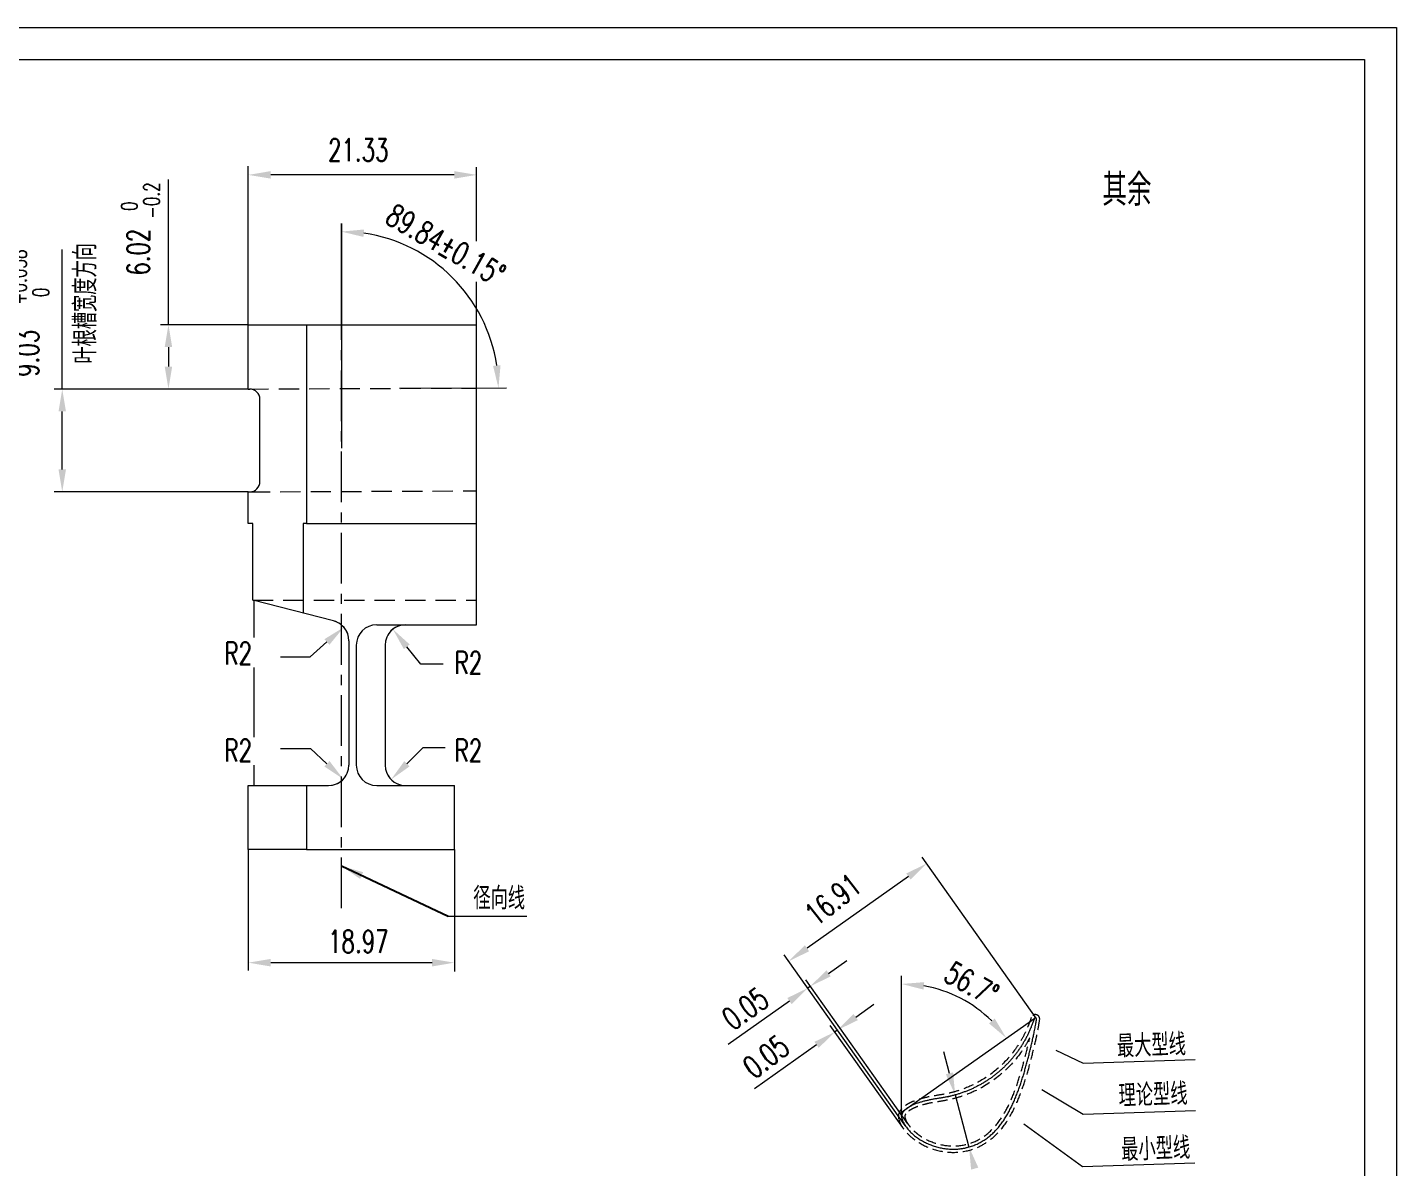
# Model space of a CAD drawing. Header units: inches. Extents: x 1737 to 2157, y 498 to 795.
# Drawn here: x 1942.6 to 2156.6, y 616.4 to 794.8 of the extents above; entities that cross this region are included whole.
import ezdxf

# ---------------------------------------------------------------- set-up
doc = ezdxf.new("R2010")
doc.units = ezdxf.units.IN
doc.header["$MEASUREMENT"] = 0
doc.linetypes.add('CENTER', pattern=[50.8, 31.75, -6.35, 6.35, -6.35])
doc.linetypes.add('DASHED', pattern=[19.05, 12.7, -6.35])
for name, color, linetype, lineweight in [('1轮廓实线层', 7, 'Continuous', 0), ('3中心线层', 1, 'CENTER', 0), ('4虚线层', 1, 'DASHED', 0), ('6文字层', 3, 'Continuous', 0), ('7标注层', 4, 'Continuous', 0), ('图框层', 7, 'Continuous', 0)]:
    doc.layers.add(name, color=color, linetype=linetype, lineweight=lineweight)
doc.styles.add('HCTC', font='ROMANS.SHX', dxfattribs={"width": 0.7, "bigfont": 'INTECAD.SHX'})
doc.dimstyles.new('副本HCTC 0.5', dxfattribs={"dimtxt": 3.5, "dimasz": 3.5, "dimexe": 1.25, "dimexo": 0, "dimgap": -1.5, "dimtad": 1, "dimdec": 4, "dimlfac": 0.5, "dimdsep": 46, "dimtxsty": 'HCTC', "dimcen": 2.5, "dimclrd": 4, "dimclrt": 3, "dimadec": 0, "dimazin": 2, "dimtp": 0.1, "dimtm": 0.1, "dimtfac": 0.71, "dimtdec": 4, "dimtofl": 0, "dimtmove": 0, "dimatfit": 3, "dimfxl": 0, "dimarcsym": 0})

# ---------------------------------------------------------------- blocks, each defined once
blk = doc.blocks.new('首导叶12.5-54.7')
at = {"layer": '6文字层', "color": 3, "char_height": 3.5, "attachment_point": 5, "rotation": 90, "style": 'HCTC'}
for s, insert in [('\\A1;{\\H0.71x;\\S 0^ -0.2;}', (190.77, 269.11)), ('\\A1;{\\H0.71x;\\S+0.058^  0;}', (173.46, 257.11))]:
    blk.add_mtext(s, dxfattribs=dict(at, insert=insert))
at = {"layer": '6文字层', "style": 'HCTC', "width": 0.7}
for tag, p in [('SP', (220.1, 275.25)), ('AG', (72.08, 232.74)), ('RLE2', (203.91, 196.52)), ('RLE1', (239.88, 195.06)), ('ALE', (80.45, 182.12)), ('AB', (103.74, 182.12)), ('RLE4', (203.91, 181.33)), ('RLE3', (239.88, 181.33)), ('A', (78.33, 153.49)), ('SQ', (220.11, 151.46)), ('叶型号', (215.94, 95.33))]:
    blk.add_attdef(tag, p, '', height=3.5, dxfattribs=at)
for tag, p, rotation in [('Δ', (228.8, 265.72), 330.0909), ('HG3', (192.18, 257.34), 90), ('HG4', (174.86, 241.52), 90), ('RG3', (98.78, 234.44), 319.9707), ('HG1', (43.94, 225.77), 90), ('HG2', (120.68, 225.13), 90), ('HG', (132.65, 223.03), 90), ('RG1', (60.06, 210.44), 39.6842), ('RG2', (102.25, 214.34), 319.9707), ('H', (33.91, 206.15), 90), ('HLE', (132.65, 184.61), 90), ('HLEJ', (44.14, 182.99), 90), ('L', (296.41, 155.47), 38.3103), ('安装角B', (316.09, 147.19), 330.7358), ('D1', (33.91, 145.85), 90), ('LP2', (283.35, 139.16), 35.519), ('LP1', (286.71, 131.57), 37.432), ('YH', (326.87, 108), 0.1775), ('菱形角', (64.28, 69.12), 99.9468), ('YD', (54.03, 66.63), 104.8375), ('B', (102.57, 66.05), 90), ('YS', (46.21, 61.1), 109.7571)]:
    blk.add_attdef(tag, p, '', height=3.5, rotation=rotation, dxfattribs=at)
blk = doc.blocks.new('ZwmFrameMain_A3^_^中文^_^landscape')
at = {"color": 7, "linetype": 'Continuous'}
for p, q in [((-25, 292), (395, 292)), ((395, 292), (395, -5))]:
    blk.add_line(p, q, dxfattribs=at)
at = {"color": 6, "linetype": 'Continuous'}
for p, q in [((0, 287), (390, 287)), ((390, 287), (390, 0))]:
    blk.add_line(p, q, dxfattribs=at)

msp = doc.modelspace()

# ---------------------------------------------------------------- linework, layer by layer
at = {"layer": '1轮廓实线层', "linetype": 'Continuous', "lineweight": 15}
for p, q in [((1977.12, 738.19), (1977.12, 748.25)), ((1977.12, 748.25), (2012.82, 748.25)), ((1986.22, 748.25), (1986.22, 717.17)), ((2012.82, 701.31), (2012.82, 748.25)), ((1977.12, 738.19), (1977.34, 738.19)), ((1978.94, 723.6), (1978.94, 736.59)), ((1977.12, 717.17), (1977.12, 722.11)), ((1977.12, 722.11), (1977.35, 722.11)), ((1977.82, 717.17), (1977.12, 717.17)), ((1977.82, 705.17), (1977.82, 717.17)), ((1985.68, 717.17), (1985.68, 703.15)), ((1986.22, 717.17), (1985.68, 717.17)), ((1986.22, 717.17), (2012.82, 717.17)), ((1978.04, 699.33), (1978.04, 705.11)), ((1997.2, 701.31), (2012.82, 701.31)), ((1992.84, 698.83), (1992.84, 679.37)), ((1994, 698.11), (1994, 679.37)), ((1998.51, 698.11), (1998.51, 679.37)), ((1978.04, 683.74), (1978.04, 694.62)), ((1978.04, 676.17), (1978.04, 679.37)), ((1978.04, 676.17), (1978.04, 679.37)), ((1977.12, 666.17), (1977.12, 676.17)), ((1977.12, 676.17), (1989.64, 676.17)), ((1986.22, 676.17), (1986.22, 666.17)), ((1997.2, 676.17), (2009.34, 676.17)), ((2009.34, 666.17), (2009.34, 676.17)), ((1986.22, 666.17), (1977.12, 666.17)), ((1986.22, 666.17), (2009.34, 666.17))]:
    msp.add_line(p, q, dxfattribs=at)
at = {"layer": '1轮廓实线层'}
msp.add_line((1990.44, 701.93), (1977.82, 705.17), dxfattribs=at)
at = {"layer": '1轮廓实线层', "linetype": 'Continuous', "lineweight": 15}
for centre, radius, start, end in [((1977.34, 736.59), 1.6, 0, 90.24), ((1977.34, 723.71), 1.6, 270.26, 0), ((1997.2, 698.11), 3.2, 90, 180), ((2001.71, 698.11), 3.2, 90, 180), ((1989.64, 679.37), 3.2, 270, 0), ((1997.2, 679.37), 3.2, 180, 270), ((2001.71, 679.37), 3.2, 180, 270)]:
    msp.add_arc(centre, radius, start, end, dxfattribs=at)
at = {"layer": '1轮廓实线层', "lineweight": 15}
msp.add_arc((1989.64, 698.83), 3.2, 0, 75.5917, dxfattribs=at)
at = {"layer": '1轮廓实线层', "ltscale": 0.125}
for centre, radius, start, end in [((2100.15, 639.67), 0.18, 351.5493, 163.7434), ((2080.4, 624.39), 1.16, 141.0349, 202.1516)]:
    msp.add_arc(centre, radius, start, end, dxfattribs=at)
for points, knots in [([(2079.33, 623.96), (2079.37, 623.81), (2079.5, 623.43), (2079.87, 622.88), (2080.32, 622.3), (2080.84, 621.77), (2081.41, 621.29), (2082.01, 620.86), (2082.65, 620.49), (2083.31, 620.16), (2084, 619.88), (2084.71, 619.66), (2085.43, 619.48), (2086.16, 619.37), (2086.9, 619.3), (2087.64, 619.3), (2088.38, 619.35), (2089.11, 619.47), (2089.83, 619.65), (2090.53, 619.88), (2091.21, 620.18), (2091.86, 620.53), (2092.48, 620.93), (2093.07, 621.39), (2093.62, 621.89), (2094.13, 622.42), (2094.61, 622.98), (2095.05, 623.58), (2095.46, 624.2), (2095.84, 624.83), (2096.19, 625.49), (2096.52, 626.15), (2096.83, 626.82), (2097.11, 627.51), (2097.38, 628.2), (2097.64, 628.9), (2097.88, 629.59), (2098.11, 630.31), (2098.33, 631.02), (2098.54, 631.74), (2098.73, 632.45), (2098.93, 633.17), (2099.12, 633.9), (2099.3, 634.63), (2099.48, 635.35), (2099.65, 636.09), (2099.8, 636.79), (2099.96, 637.52), (2100.1, 638.25), (2100.23, 638.98), (2100.3, 639.43), (2100.33, 639.64)], [-18.131078, -18.131078, -18.131078, -18.131078, -17.898019, -17.525338, -17.156311, -16.790855, -16.415524, -16.047963, -15.678871, -15.310731, -14.936307, -14.568196, -14.199362, -13.827833, -13.456311, -13.087315, -12.718462, -12.347055, -11.975306, -11.605755, -11.235697, -10.867735, -10.499968, -10.124505, -9.753897, -9.389231, -9.014726, -8.649696, -8.278199, -7.902007, -7.537622, -7.163087, -6.796726, -6.42855, -6.043321, -5.684383, -5.315564, -4.938583, -4.556162, -4.201928, -3.820447, -3.445305, -3.081924, -2.693617, -2.318095, -1.958722, -1.567335, -1.235515, -0.831663, -0.451866, -0.13699, -0.13699, -0.13699, -0.13699]), ([(2099.98, 639.72), (2099.93, 639.56), (2099.81, 639.22), (2099.63, 638.72), (2099.42, 638.21), (2099.2, 637.71), (2098.97, 637.22), (2098.73, 636.73), (2098.46, 636.26), (2098.19, 635.79), (2097.9, 635.33), (2097.59, 634.87), (2097.28, 634.43), (2096.95, 634), (2096.61, 633.58), (2096.25, 633.17), (2095.88, 632.77), (2095.5, 632.38), (2095.12, 632), (2094.72, 631.63), (2094.3, 631.28), (2093.88, 630.94), (2093.45, 630.61), (2093.01, 630.3), (2092.56, 630), (2092.09, 629.71), (2091.62, 629.43), (2091.15, 629.18), (2090.66, 628.93), (2090.17, 628.7), (2089.67, 628.49), (2089.17, 628.29), (2088.66, 628.1), (2088.14, 627.93), (2087.62, 627.78), (2087.09, 627.64), (2086.56, 627.52), (2086.03, 627.42), (2085.5, 627.32), (2084.97, 627.24), (2084.43, 627.15), (2083.9, 627.05), (2083.36, 626.94), (2082.83, 626.82), (2082.31, 626.68), (2081.79, 626.52), (2081.28, 626.33), (2080.79, 626.11), (2080.31, 625.84), (2079.86, 625.53), (2079.62, 625.26), (2079.5, 625.12)], [0, 0, 0, 0, 0.25259, 0.533426, 0.803921, 1.081097, 1.34789, 1.619363, 1.894873, 2.162804, 2.435558, 2.712539, 2.983779, 3.250313, 3.521506, 3.797059, 4.068931, 4.337827, 4.611559, 4.882672, 5.151463, 5.424853, 5.696305, 5.96633, 6.235358, 6.509624, 6.783263, 7.050909, 7.324191, 7.597649, 7.866272, 8.135849, 8.411758, 8.678507, 8.951619, 9.225941, 9.496885, 9.765395, 10.037068, 10.30771, 10.578498, 10.850356, 11.124185, 11.396086, 11.666664, 11.936671, 12.208073, 12.478949, 12.749725, 13.023269, 13.295252, 13.295252, 13.295252, 13.295252])]:
    msp.add_open_spline(points, degree=3, knots=knots, dxfattribs=at)
at = {"layer": '3中心线层', "ltscale": 0.25}
msp.add_line((1991.67, 656.97), (1991.67, 753), dxfattribs=at)
at = {"layer": '4虚线层', "ltscale": 0.25}
for p, q in [((1977.12, 738.19), (2012.82, 738.35)), ((1977.35, 722.11), (2012.82, 722.27)), ((1977.82, 705.17), (2012.82, 705.17))]:
    msp.add_line(p, q, dxfattribs=at)
at = {"layer": '4虚线层', "ltscale": 0.125}
for centre, radius, start, end in [((2100.15, 639.67), 0.68, 351.5493, 163.7434), ((2080.4, 624.39), 1.66, 141.0349, 202.1516), ((2080.4, 624.39), 0.656, 141.0349, 202.1516)]:
    msp.add_arc(centre, radius, start, end, dxfattribs=at)
for points, knots in [([(2078.85, 623.82), (2078.89, 623.67), (2078.95, 623.5), (2079.1, 623.15), (2079.21, 622.98), (2079.41, 622.67), (2079.51, 622.53), (2079.73, 622.25), (2079.84, 622.11), (2080.23, 621.67), (2080.52, 621.39), (2081.13, 620.88), (2081.45, 620.65), (2082.69, 619.85), (2083.69, 619.42), (2085.76, 618.87), (2086.85, 618.75), (2089, 618.89), (2090.07, 619.14), (2091.77, 619.88), (2092.44, 620.27), (2093.65, 621.2), (2094.2, 621.74), (2095.37, 623.1), (2095.93, 623.97), (2096.92, 625.76), (2097.33, 626.69), (2098.07, 628.58), (2098.39, 629.53), (2098.98, 631.46), (2099.25, 632.42), (2099.75, 634.36), (2099.99, 635.33), (2100.35, 636.93), (2100.48, 637.55), (2100.67, 638.56), (2100.73, 638.94), (2100.8, 639.41), (2100.81, 639.49), (2100.82, 639.57)], [-18.131078, -18.131078, -18.131078, -18.131078, -17.911089, -17.911089, -17.658822, -17.658822, -17.406556, -17.406556, -17.154289, -17.154289, -16.591802, -16.591802, -16.029314, -16.029314, -14.49384, -14.49384, -12.958365, -12.958365, -11.422891, -11.422891, -10.334424, -10.334424, -9.245958, -9.245958, -7.751855, -7.751855, -6.257753, -6.257753, -4.76365, -4.76365, -3.269548, -3.269548, -1.775446, -1.775446, -0.833648, -0.833648, -0.259026, -0.259026, -0.13699, -0.13699, -0.13699, -0.13699]), ([(2099.5, 639.88), (2099.42, 639.63), (2099.35, 639.4), (2099.17, 638.94), (2099.08, 638.71), (2098.89, 638.25), (2098.8, 638.02), (2098.46, 637.3), (2098.21, 636.81), (2097.66, 635.87), (2097.36, 635.41), (2096.3, 633.92), (2095.44, 632.96), (2093.55, 631.25), (2092.51, 630.51), (2090.54, 629.4), (2089.65, 628.99), (2088.18, 628.46), (2087.61, 628.29), (2086.48, 628), (2085.89, 627.89), (2084.71, 627.7), (2084.1, 627.6), (2083.03, 627.39), (2082.57, 627.27), (2081.75, 627.03), (2081.38, 626.9), (2080.79, 626.66), (2080.58, 626.56), (2080.19, 626.35), (2080.03, 626.25), (2079.74, 626.05), (2079.63, 625.97), (2079.41, 625.77), (2079.32, 625.67), (2079.2, 625.53), (2079.16, 625.49), (2079.13, 625.45)], [0, 0, 0, 0, 0.381505, 0.381505, 0.763009, 0.763009, 1.144514, 1.144514, 1.98971, 1.98971, 2.834907, 2.834907, 4.803244, 4.803244, 6.771582, 6.771582, 8.279789, 8.279789, 9.187937, 9.187937, 10.096086, 10.096086, 11.004234, 11.004234, 11.692892, 11.692892, 12.253398, 12.253398, 12.580817, 12.580817, 12.855065, 12.855065, 13.035473, 13.035473, 13.215882, 13.215882, 13.295252, 13.295252, 13.295252, 13.295252]), ([(2079.81, 624.1), (2079.85, 623.96), (2079.89, 623.85), (2079.99, 623.62), (2080.07, 623.49), (2080.25, 623.22), (2080.36, 623.08), (2080.56, 622.81), (2080.67, 622.68), (2080.89, 622.44), (2081, 622.32), (2081.37, 621.98), (2081.63, 621.76), (2082.17, 621.36), (2082.46, 621.18), (2083.55, 620.56), (2084.42, 620.23), (2086.25, 619.82), (2087.22, 619.75), (2089.12, 619.94), (2090.06, 620.19), (2091.78, 621.01), (2092.57, 621.58), (2093.96, 622.92), (2094.55, 623.7), (2095.59, 625.36), (2096.03, 626.25), (2096.82, 628.08), (2097.16, 629.02), (2097.78, 630.92), (2098.06, 631.89), (2098.59, 633.84), (2098.84, 634.83), (2099.14, 636.12), (2099.21, 636.41), (2099.27, 636.71)], [-18.131078, -18.131078, -18.131078, -18.131078, -17.906256, -17.906256, -17.638201, -17.638201, -17.370147, -17.370147, -17.102092, -17.102092, -16.834037, -16.834037, -16.297928, -16.297928, -15.761819, -15.761819, -14.314787, -14.314787, -12.795179, -12.795179, -11.275572, -11.275572, -9.755964, -9.755964, -8.236357, -8.236357, -6.716749, -6.716749, -5.197141, -5.197141, -3.677534, -3.677534, -2.13991, -2.13991, -1.684881, -1.684881, -1.684881, -1.684881]), ([(2099.27, 636.71), (2099.15, 636.46), (2099.01, 636.21), (2098.6, 635.5), (2098.31, 635.03), (2097.13, 633.34), (2096.12, 632.2), (2093.84, 630.2), (2092.57, 629.34), (2090.39, 628.23), (2089.53, 627.87), (2088.1, 627.39), (2087.54, 627.23), (2086.4, 626.97), (2085.84, 626.87), (2084.72, 626.69), (2084.17, 626.6), (2083.21, 626.4), (2082.8, 626.3), (2082.07, 626.08), (2081.76, 625.98), (2081.25, 625.77), (2081.05, 625.68), (2080.67, 625.47), (2080.48, 625.36), (2080.24, 625.17), (2080.17, 625.11), (2080.02, 624.96), (2079.95, 624.88), (2079.88, 624.79)], [1.507496, 1.507496, 1.507496, 1.507496, 1.913767, 1.913767, 2.713126, 2.713126, 4.926136, 4.926136, 7.139146, 7.139146, 8.498239, 8.498239, 9.344856, 9.344856, 10.191473, 10.191473, 11.038091, 11.038091, 11.695449, 11.695449, 12.219144, 12.219144, 12.574091, 12.574091, 12.929038, 12.929038, 13.124874, 13.124874, 13.295252, 13.295252, 13.295252, 13.295252])]:
    msp.add_open_spline(points, degree=3, knots=knots, dxfattribs=at)
at = {"layer": '7标注层'}
for p, q in [((1977.12, 748.25), (1977.12, 773.05)), ((2012.82, 761.32), (2012.82, 772.87)), ((2009.32, 771.68), (1980.62, 771.68)), ((1991.67, 753), (1991.67, 764.06)), ((2012.82, 748.25), (2012.82, 754.98)), ((1977.12, 748.25), (1963.39, 748.25)), ((1977.12, 738.19), (1946.79, 738.19)), ((1977.12, 738.19), (1963.39, 738.19)), ((2000.75, 738.3), (2017.48, 738.37)), ((1977.12, 722.11), (1946.79, 722.11)), ((1977.12, 666.17), (1977.12, 647.26)), ((2009.34, 666.17), (2009.34, 647.09)), ((2100.3, 639.77), (2082.44, 664.99)), ((2078.73, 624.5), (2060.88, 649.72)), ((2005.84, 648.47), (1980.62, 648.47)), ((2079.24, 631.74), (2079.24, 646.39)), ((2080.22, 623.27), (2064.26, 645.8)), ((2064.98, 644.78), (2064.58, 644.49)), ((2079.42, 622.67), (2068.09, 638.66)), ((2069.22, 637.93), (2068.81, 637.64)), ((2079.22, 625.07), (2100.05, 639.81)), ((2079.24, 624.39), (2079.24, 631.79)), ((2087.62, 627.78), (2086.41, 627.46)), ((2087.62, 627.78), (2089.78, 619.64)), ((2079.81, 622.98), (2078.73, 624.5)), ((2089.78, 619.64), (2088.57, 619.32))]:
    msp.add_line(p, q, dxfattribs=at)
at = {"layer": '7标注层', "color": 4}
for p, q in [((1964.64, 748.25), (1964.64, 770.94)), ((1948.04, 738.19), (1948.04, 760.02)), ((1964.64, 744.75), (1964.64, 741.69)), ((1948.04, 725.61), (1948.04, 734.69)), ((1986.78, 696.33), (1989.42, 698.63)), ((2004.07, 695.14), (2001.89, 697.88)), ((1982.15, 696.33), (1986.78, 696.33)), ((2007.57, 695.14), (2004.07, 695.14)), ((1982.15, 681.97), (1986.87, 681.97)), ((1986.87, 681.97), (1989.42, 679.58)), ((2004.4, 682.06), (2001.92, 679.58)), ((2007.9, 682.06), (2004.4, 682.06)), ((2080.31, 661.95), (2064.46, 650.72)), ((2067.84, 646.8), (2070.69, 648.82)), ((2061.72, 642.47), (2052.11, 635.66)), ((2072.08, 639.95), (2074.93, 641.98)), ((2065.95, 635.62), (2056.25, 628.74)), ((2086.73, 631.16), (2085.83, 634.55))]:
    msp.add_line(p, q, dxfattribs=at)
at = {"layer": '7标注层', "color": 4, "lineweight": 0}
for p, q in [((2008.34, 655.75), (2020.67, 655.75)), ((2103.36, 634.77), (2107.63, 632.73)), ((2107.63, 632.73), (2125.15, 633.34)), ((2101.15, 628.63), (2107.62, 624.75)), ((2107.62, 624.75), (2125.16, 625.36)), ((2098.36, 623.25), (2107.54, 616.57)), ((2107.54, 616.57), (2125.06, 617.18))]:
    msp.add_line(p, q, dxfattribs=at)
at = {"layer": '7标注层', "color": 4}
for centre, radius, start, end in [((1991.67, 738.25), 24.56, 8.433, 81.827), ((2079.24, 625.09), 20.06, 45.3099, 79.9956)]:
    msp.add_arc(centre, radius, start, end, dxfattribs=at)
at = {"layer": '7标注层'}
for centre, start, end in [((1989.64, 698.83), 18.5891, 75.5917), ((2001.71, 698.11), 90, 150.9993), ((1989.64, 679.37), 270, 339.3069), ((2001.71, 679.37), 202.4544, 270)]:
    msp.add_arc(centre, 3.2, start, end, dxfattribs=at)
for points in [[(1980.62, 771.1), (1980.62, 772.27), (1977.12, 771.68)], [(2009.32, 772.27), (2009.32, 771.1), (2012.82, 771.68)], [(1980.62, 647.88), (1980.62, 649.05), (1977.12, 648.47)], [(2005.84, 649.05), (2005.84, 647.88), (2009.34, 648.47)]]:
    msp.add_solid(points, dxfattribs=at)
at = {"layer": '7标注层', "color": 4}
for points in [[(1995.12, 761.98), (1995.21, 763.14), (1991.67, 762.81)], [(1964.06, 744.75), (1965.22, 744.75), (1964.64, 748.25)], [(1965.22, 741.69), (1964.06, 741.69), (1964.64, 738.19)], [(2016.55, 741.9), (2015.38, 741.81), (2016.23, 738.37)], [(1947.46, 734.69), (1948.62, 734.69), (1948.04, 738.19)], [(1948.62, 725.61), (1947.46, 725.61), (1948.04, 722.11)], [(1989.03, 699.07), (1989.8, 698.19), (1992.05, 700.93)], [(2001.44, 697.51), (2002.35, 698.24), (1999.72, 700.62)], [(1989.82, 680), (1989.02, 679.15), (1991.97, 677.18)], [(2002.33, 679.17), (2001.51, 679.99), (1999.44, 677.11)], [(2079.97, 662.42), (2080.65, 661.47), (2083.17, 663.97)], [(2064.79, 650.25), (2064.12, 651.2), (2061.6, 648.7)], [(2067.5, 647.28), (2068.17, 646.33), (2064.98, 644.78)], [(2062.05, 641.99), (2061.38, 642.94), (2064.57, 644.49)], [(2082.68, 644.26), (2082.78, 645.42), (2079.24, 645.14)], [(2071.74, 640.43), (2072.41, 639.48), (2069.22, 637.93)], [(2093.8, 639.72), (2092.91, 638.97), (2095.62, 636.68)], [(2066.29, 635.14), (2065.62, 636.09), (2068.81, 637.64)], [(2100.2, 636.28), (2103.11, 634.25), (2103.61, 635.3), (2100.2, 636.28)], [(2087.29, 631.31), (2086.16, 631.01), (2087.62, 627.78)], [(2098.15, 630.44), (2100.85, 628.13), (2101.45, 629.13), (2098.15, 630.44)], [(2095.53, 625.31), (2098.01, 622.78), (2098.7, 623.72), (2095.53, 625.31)], [(2090.11, 616.11), (2091.24, 616.41), (2089.78, 619.64)]]:
    msp.add_solid(points, dxfattribs=at)

# ---------------------------------------------------------------- texts
at = {"layer": '6文字层', "style": 'HCTC', "width": 0.7}
msp.add_text('其余', height=5, dxfattribs=at).set_placement((2110.62, 766.84))
msp.add_text('叶根槽宽度方向', height=3.5, rotation=90, dxfattribs=at).set_placement((1953.39, 742.16))
at = {"layer": '6文字层', "color": 3, "insert": (2012.3, 656.8), "char_height": 3.5, "attachment_point": 7, "style": 'HCTC'}
msp.add_mtext('径向线', dxfattribs=at)
at = {"layer": '6文字层', "color": 3, "char_height": 3.5, "attachment_point": 7, "rotation": 2, "style": 'HCTC'}
for s, insert in [('最大型线', (2112.96, 633.61)), ('理论型线', (2113.22, 625.88)), ('最小型线', (2113.63, 617.43))]:
    msp.add_mtext(s, dxfattribs=dict(at, insert=insert))

# ---------------------------------------------------------------- next in the draw order: block references
at = {"layer": '6文字层'}
ref = msp.add_blockref('首导叶12.5-54.7', (1769.49, 498.57), dxfattribs=at)
ref.add_attrib('SQ', '18.97', (1989.6, 650.03), dxfattribs={"height": 3.5, "style": 'HCTC', "width": 0.7})
ref.add_attrib('SP', '21.33', (1989.59, 773.83), dxfattribs={"height": 3.5, "style": 'HCTC', "width": 0.7})
ref.add_attrib('安装角B', '56.7°', (2085.58, 645.77), dxfattribs={"height": 3.5, "rotation": 330.7358, "style": 'HCTC', "width": 0.7})
ref.add_attrib('L', '16.91', (2065.9, 654.04), dxfattribs={"height": 3.5, "rotation": 38.3103, "style": 'HCTC', "width": 0.7})
ref.add_attrib('LP2', '0.05', (2052.85, 637.73), dxfattribs={"height": 3.5, "rotation": 35.519, "style": 'HCTC', "width": 0.7})
ref.add_attrib('LP1', '0.05', (2056.2, 630.14), dxfattribs={"height": 3.5, "rotation": 37.432, "style": 'HCTC', "width": 0.7})
ref.add_attrib('RLE4', 'R2', (1973.4, 679.91), dxfattribs={"height": 3.5, "style": 'HCTC', "width": 0.7})
ref.add_attrib('RLE3', 'R2', (2009.37, 679.91), dxfattribs={"height": 3.5, "style": 'HCTC', "width": 0.7})
ref.add_attrib('RLE2', 'R2', (1973.4, 695.09), dxfattribs={"height": 3.5, "style": 'HCTC', "width": 0.7})
ref.add_attrib('RLE1', 'R2', (2009.37, 693.63), dxfattribs={"height": 3.5, "style": 'HCTC', "width": 0.7})
ref.add_attrib('HG4', '9.03', (1944.36, 740.1), dxfattribs={"height": 3.5, "rotation": 90, "style": 'HCTC', "width": 0.7})
ref.add_attrib('HG3', '6.02', (1961.67, 755.92), dxfattribs={"height": 3.5, "rotation": 90, "style": 'HCTC', "width": 0.7})
ref.add_attrib('Δ', '89.84±0.15°', (1998.29, 764.29), dxfattribs={"height": 3.5, "rotation": 330.0909, "style": 'HCTC', "width": 0.7})

# ---------------------------------------------------------------- next in the draw order: linework, layer by layer
at = {"layer": '7标注层'}
msp.add_line((1991.67, 764.06), (1991.67, 728.92), dxfattribs=at)

# ---------------------------------------------------------------- next in the draw order: block references
at = {"layer": '图框层'}
msp.add_blockref('ZwmFrameMain_A3^_^中文^_^landscape', (1761.62, 502.75), dxfattribs=at)

# ---------------------------------------------------------------- next in the draw order: leaders
at = {"layer": '7标注层'}
msp.add_leader([(1991.67, 663.59), (2008.34, 655.75)], dimstyle='副本HCTC 0.5', override={"dimgap": 1.5, "dimtad": 0}, dxfattribs=at)

doc.saveas('drawing.dxf')
